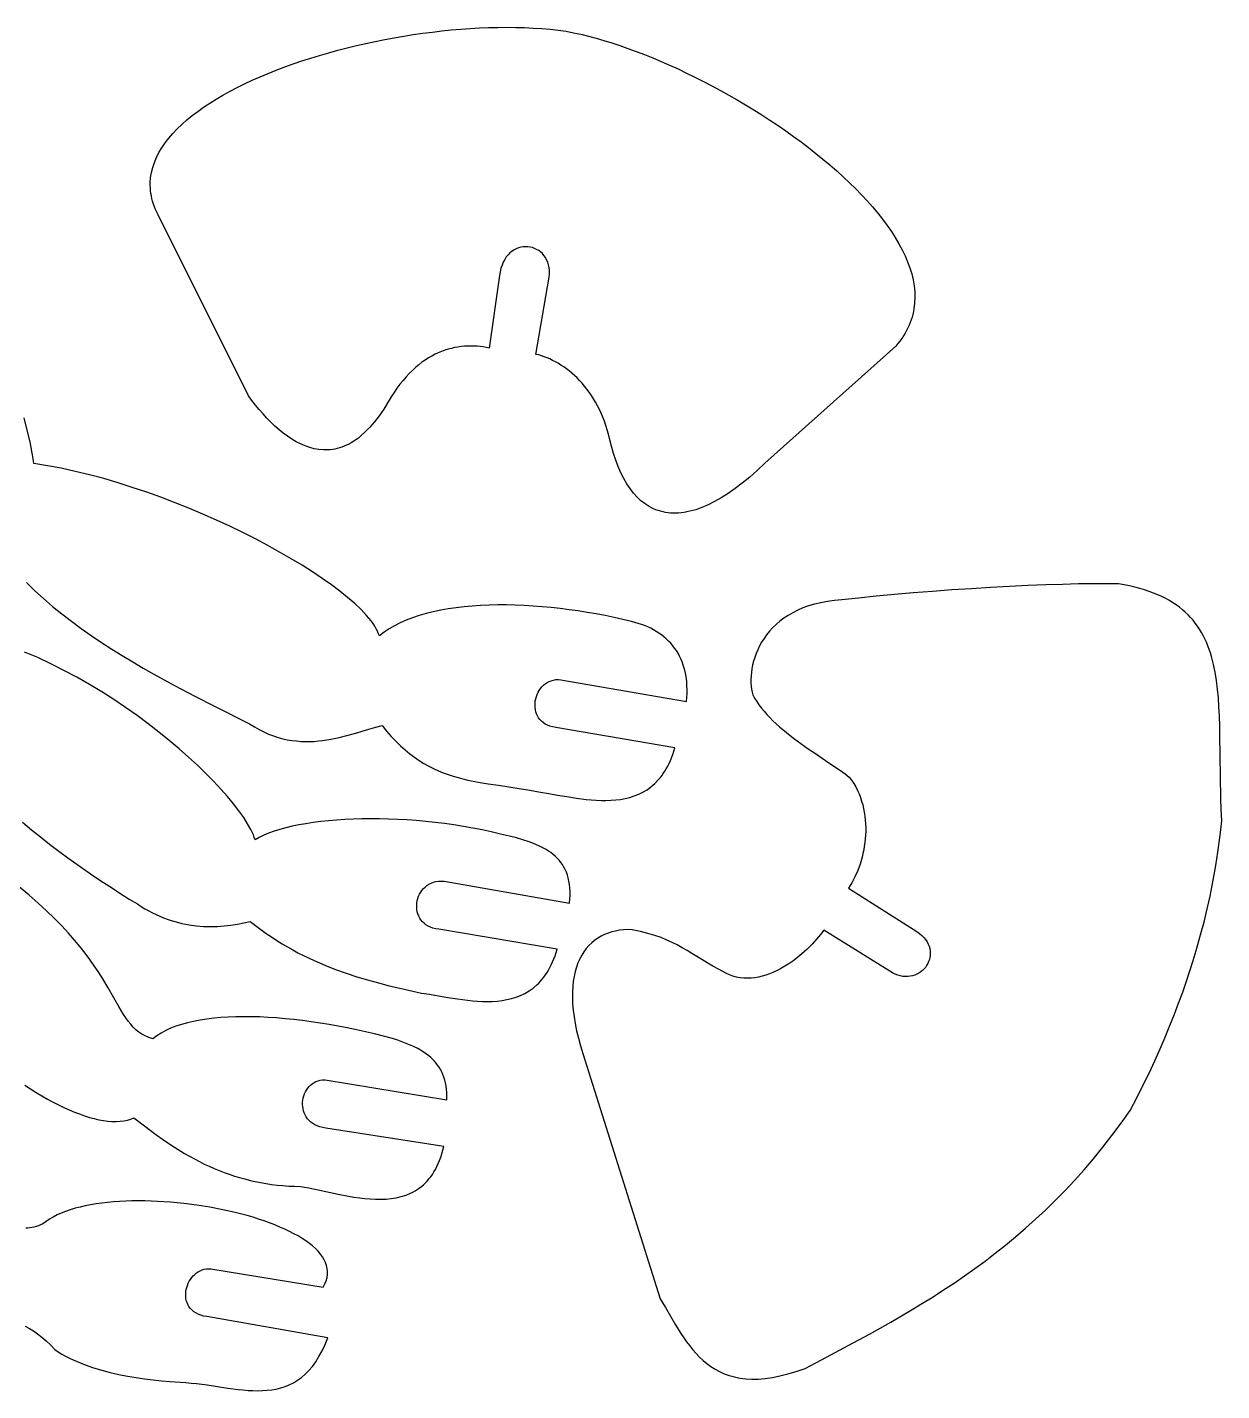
# Model space of a CAD drawing. Extents: x 0 to 1021, y 0 to 380.
# Drawn here: x 865.1 to 1021.4, y 1.8 to 180.3 of the extents above; entities that cross this region are included whole.
import ezdxf

# ---------------------------------------------------------------- set-up
doc = ezdxf.new("R2010")
doc.units = 0
doc.layers.add('Layer_1', color=1, linetype='CONTINUOUS')

msp = doc.modelspace()

# ---------------------------------------------------------------- linework, layer by layer
at = {"layer": 'Layer_1'}
for points in [[(926.9, 147.81), (925.53, 138.3), (924.75, 138.45), (923.94, 138.54), (923.53, 138.56), (923.12, 138.57), (922.7, 138.56), (922.29, 138.54), (921.86, 138.5), (921.44, 138.44), (921.01, 138.37), (920.59, 138.27), (920.16, 138.16), (919.73, 138.02), (919.3, 137.87), (918.87, 137.69), (918.44, 137.49), (918.01, 137.26), (917.58, 137.01), (917.16, 136.74), (916.73, 136.44), (916.31, 136.12), (915.89, 135.76), (915.48, 135.39), (915.06, 134.98), (914.66, 134.54), (914.25, 134.08), (913.85, 133.58), (913.46, 133.05), (913.07, 132.5), (912.69, 131.91), (912.31, 131.28), (911.72, 130.32), (911.12, 129.44), (910.52, 128.65), (909.92, 127.94), (909.31, 127.32), (908.7, 126.77), (908.4, 126.53), (908.09, 126.31), (907.79, 126.1), (907.48, 125.91), (907.17, 125.74), (906.87, 125.59), (906.56, 125.46), (906.26, 125.34), (905.95, 125.24), (905.65, 125.15), (905.34, 125.08), (905.04, 125.03), (904.73, 124.99), (904.43, 124.97), (903.82, 124.97), (903.22, 125.02), (902.62, 125.13), (902.03, 125.29), (901.44, 125.5), (900.85, 125.75), (900.27, 126.05), (899.7, 126.38), (899.14, 126.76), (898.58, 127.17), (898.03, 127.62), (897.49, 128.09), (896.96, 128.6), (896.44, 129.12), (895.93, 129.68), (895.43, 130.25), (894.94, 130.84), (894.47, 131.44), (894, 132.06), (882.18, 155.74), (881.85, 156.45), (881.71, 156.81), (881.58, 157.16), (881.47, 157.52), (881.38, 157.87), (881.31, 158.22), (881.25, 158.56), (881.2, 158.91), (881.17, 159.26), (881.16, 159.6), (881.16, 159.94), (881.21, 160.62), (881.31, 161.29), (881.48, 161.96), (881.7, 162.62), (881.97, 163.27), (882.3, 163.91), (882.68, 164.54), (883.11, 165.17), (883.58, 165.79), (884.1, 166.4), (884.67, 167), (885.29, 167.59), (885.94, 168.17), (886.64, 168.74), (887.37, 169.3), (888.15, 169.84), (888.96, 170.38), (889.8, 170.91), (890.68, 171.43), (891.6, 171.93), (892.54, 172.42), (893.51, 172.9), (894.51, 173.37), (895.54, 173.83), (896.59, 174.27), (897.66, 174.7), (898.76, 175.11), (899.87, 175.52), (901.01, 175.9), (902.16, 176.28), (903.33, 176.63), (904.52, 176.98), (905.71, 177.31), (906.92, 177.62), (908.14, 177.92), (909.37, 178.2), (910.6, 178.46), (911.85, 178.71), (913.09, 178.94), (914.34, 179.16), (915.59, 179.35), (916.84, 179.53), (918.09, 179.69), (919.33, 179.84), (920.57, 179.96), (921.81, 180.07), (923.03, 180.16), (924.25, 180.22), (925.46, 180.27), (926.66, 180.3), (927.84, 180.31), (929.01, 180.3), (930.16, 180.26), (931.29, 180.21), (932.41, 180.14), (933.5, 180.04), (934.57, 179.92), (935.62, 179.78), (936.57, 179.6), (937.53, 179.39), (938.52, 179.15), (939.52, 178.88), (940.54, 178.59), (941.58, 178.26), (942.63, 177.92), (943.69, 177.55), (944.76, 177.15), (945.85, 176.74), (946.94, 176.3), (948.04, 175.83), (949.14, 175.35), (950.25, 174.85), (951.36, 174.32), (952.47, 173.78), (953.58, 173.22), (954.69, 172.64), (955.8, 172.04), (956.9, 171.43), (958, 170.8), (959.09, 170.16), (960.17, 169.5), (961.24, 168.83), (962.29, 168.14), (963.34, 167.45), (964.36, 166.74), (965.38, 166.02), (966.37, 165.29), (967.35, 164.55), (968.3, 163.8), (969.23, 163.04), (970.14, 162.28), (971.03, 161.51), (971.89, 160.73), (972.72, 159.95), (973.52, 159.16), (974.29, 158.37), (975.02, 157.57), (975.73, 156.78), (976.4, 155.97), (977.03, 155.17), (977.62, 154.37), (978.18, 153.57), (978.69, 152.77), (979.16, 151.97), (979.59, 151.17), (979.97, 150.37), (980.31, 149.58), (980.6, 148.79), (980.84, 148.01), (981.02, 147.23), (981.16, 146.46), (981.24, 145.69), (981.26, 144.94), (981.23, 144.19), (981.14, 143.45), (981.08, 143.08), (980.99, 142.72), (980.9, 142.35), (980.78, 142), (980.65, 141.64), (980.51, 141.29), (980.35, 140.94), (980.17, 140.59), (979.98, 140.24), (979.77, 139.9), (979.54, 139.56), (979.3, 139.23), (979.04, 138.9), (978.76, 138.57), (961.63, 123.22), (960.62, 122.27), (959.63, 121.41), (958.66, 120.62), (957.72, 119.9), (956.8, 119.26), (955.91, 118.7), (955.04, 118.2), (954.19, 117.78), (953.37, 117.43), (952.57, 117.14), (951.8, 116.93), (951.42, 116.85), (951.05, 116.78), (950.68, 116.73), (950.32, 116.7), (949.97, 116.69), (949.62, 116.69), (949.28, 116.7), (948.94, 116.73), (948.61, 116.78), (948.29, 116.85), (947.97, 116.93), (947.66, 117.02), (947.36, 117.13), (947.06, 117.26), (946.77, 117.4), (946.48, 117.55), (946.2, 117.72), (945.93, 117.91), (945.66, 118.11), (945.4, 118.32), (944.9, 118.8), (944.43, 119.32), (943.98, 119.91), (943.55, 120.55), (943.15, 121.24), (942.78, 121.98), (942.43, 122.78), (942.11, 123.63), (941.81, 124.52), (941.54, 125.47), (941.3, 126.46), (941.15, 127.05), (940.99, 127.62), (940.82, 128.18), (940.63, 128.72), (940.42, 129.25), (940.2, 129.77), (939.97, 130.26), (939.72, 130.75), (939.46, 131.21), (939.19, 131.67), (938.91, 132.1), (938.62, 132.52), (938.32, 132.93), (938.01, 133.32), (937.69, 133.69), (937.36, 134.05), (937.03, 134.39), (936.69, 134.71), (936.35, 135.02), (936, 135.31), (935.64, 135.58), (935.29, 135.84), (934.92, 136.08), (934.56, 136.31), (934.2, 136.51), (933.83, 136.7), (933.47, 136.88), (933.1, 137.03), (932.74, 137.17), (932.37, 137.29), (932.01, 137.4), (931.65, 137.48), (933.39, 147.6), (933.42, 148.04), (933.42, 148.46), (933.37, 148.85), (933.3, 149.22), (933.19, 149.56), (933.05, 149.88), (932.89, 150.17), (932.7, 150.44), (932.49, 150.68), (932.25, 150.89), (932.01, 151.07), (931.74, 151.23), (931.46, 151.36), (931.18, 151.46), (930.88, 151.52), (930.58, 151.56), (930.27, 151.57), (929.97, 151.55), (929.66, 151.5), (929.36, 151.42), (929.07, 151.3), (928.78, 151.15), (928.51, 150.97), (928.24, 150.76), (928, 150.51), (927.77, 150.23), (927.56, 149.92), (927.37, 149.56), (927.21, 149.18), (927.07, 148.76), (926.97, 148.3), (926.9, 147.81)], [(978.31, 56.51), (969.32, 62.09), (968.9, 61.51), (968.4, 60.9), (967.82, 60.26), (967.17, 59.61), (966.46, 58.97), (965.69, 58.35), (965.29, 58.05), (964.88, 57.76), (964.45, 57.49), (964.02, 57.23), (963.58, 56.98), (963.13, 56.75), (962.67, 56.55), (962.21, 56.36), (961.74, 56.2), (961.27, 56.06), (960.79, 55.95), (960.31, 55.86), (959.83, 55.81), (959.35, 55.79), (958.87, 55.81), (958.39, 55.86), (957.91, 55.95), (957.44, 56.07), (956.97, 56.24), (956.5, 56.46), (955.62, 56.92), (954.81, 57.37), (954.06, 57.81), (953.36, 58.23), (952.06, 59.04), (951.43, 59.43), (950.8, 59.79), (950.16, 60.15), (949.5, 60.48), (948.79, 60.8), (948.03, 61.11), (947.21, 61.4), (946.31, 61.67), (945.33, 61.92), (944.24, 62.15), (943.68, 62.16), (943.13, 62.13), (942.6, 62.07), (942.08, 61.98), (941.57, 61.86), (941.09, 61.7), (940.62, 61.51), (940.17, 61.29), (939.74, 61.04), (939.33, 60.75), (938.95, 60.43), (938.58, 60.07), (938.24, 59.69), (937.93, 59.27), (937.64, 58.81), (937.38, 58.33), (937.15, 57.81), (936.95, 57.25), (936.78, 56.67), (936.64, 56.04), (936.53, 55.39), (936.46, 54.7), (936.42, 53.98), (936.42, 53.22), (936.45, 52.43), (936.53, 51.6), (936.64, 50.74), (936.79, 49.85), (936.98, 48.92), (937.21, 47.95), (937.49, 46.95), (937.81, 45.92), (947.92, 13.81), (948.59, 12.7), (949.25, 11.55), (949.93, 10.41), (950.64, 9.28), (951, 8.72), (951.38, 8.18), (951.78, 7.65), (952.19, 7.14), (952.62, 6.65), (953.07, 6.19), (953.54, 5.75), (954.04, 5.33), (954.56, 4.95), (955.11, 4.6), (955.69, 4.29), (956.31, 4.01), (956.96, 3.78), (957.64, 3.59), (958.36, 3.45), (959.12, 3.35), (959.93, 3.31), (960.77, 3.32), (961.66, 3.4), (962.6, 3.53), (963.59, 3.72), (964.64, 3.98), (965.73, 4.31), (966.88, 4.71), (969.7, 6.19), (972.51, 7.69), (975.32, 9.21), (978.11, 10.77), (979.5, 11.58), (980.89, 12.4), (982.27, 13.24), (983.65, 14.1), (985.02, 14.98), (986.39, 15.88), (987.75, 16.82), (989.1, 17.78), (990.45, 18.76), (991.79, 19.79), (993.12, 20.84), (994.44, 21.93), (995.75, 23.06), (997.05, 24.23), (998.34, 25.43), (999.62, 26.69), (1000.89, 27.98), (1002.15, 29.33), (1003.4, 30.72), (1004.63, 32.16), (1005.85, 33.66), (1007.06, 35.21), (1008.25, 36.82), (1009.43, 38.48), (1010.3, 40.14), (1011.12, 41.77), (1011.91, 43.38), (1012.65, 44.97), (1013.35, 46.54), (1014.02, 48.08), (1014.65, 49.6), (1015.24, 51.09), (1015.79, 52.55), (1016.32, 53.99), (1016.8, 55.39), (1017.26, 56.77), (1017.69, 58.11), (1018.08, 59.42), (1018.45, 60.7), (1018.79, 61.94), (1019.11, 63.15), (1019.4, 64.33), (1019.9, 66.56), (1020.32, 68.64), (1020.66, 70.55), (1020.94, 72.3), (1021.15, 73.86), (1021.31, 75.24), (1021.43, 76.42), (1021.36, 77.9), (1021.31, 79.35), (1021.25, 82.19), (1021.23, 84.94), (1021.2, 87.58), (1021.17, 88.86), (1021.13, 90.11), (1021.07, 91.32), (1020.99, 92.51), (1020.88, 93.66), (1020.74, 94.77), (1020.57, 95.85), (1020.35, 96.89), (1020.09, 97.9), (1019.94, 98.38), (1019.78, 98.86), (1019.61, 99.32), (1019.42, 99.78), (1019.22, 100.23), (1019, 100.66), (1018.77, 101.08), (1018.52, 101.49), (1018.26, 101.89), (1017.97, 102.28), (1017.67, 102.66), (1017.36, 103.03), (1017.02, 103.38), (1016.66, 103.72), (1016.29, 104.05), (1015.89, 104.37), (1015.47, 104.67), (1015.04, 104.97), (1014.58, 105.25), (1014.09, 105.51), (1013.59, 105.77), (1013.06, 106.01), (1012.5, 106.23), (1011.93, 106.45), (1011.32, 106.64), (1010.69, 106.83), (1010.04, 107), (1009.36, 107.16), (1008.65, 107.3), (1007.91, 107.43), (1006.36, 107.45), (1004.61, 107.45), (1002.68, 107.42), (1000.6, 107.37), (998.39, 107.29), (996.06, 107.2), (993.65, 107.08), (991.17, 106.95), (988.65, 106.8), (986.11, 106.63), (983.57, 106.44), (981.05, 106.24), (978.59, 106.03), (976.19, 105.81), (973.89, 105.57), (971.7, 105.33), (970.73, 105.25), (969.82, 105.13), (968.95, 104.97), (968.12, 104.78), (967.35, 104.54), (966.61, 104.28), (965.92, 103.98), (965.27, 103.66), (964.67, 103.3), (964.1, 102.93), (963.58, 102.53), (963.09, 102.11), (962.64, 101.67), (962.23, 101.22), (961.85, 100.76), (961.51, 100.28), (961.2, 99.79), (960.93, 99.3), (960.68, 98.8), (960.47, 98.3), (960.29, 97.8), (960.14, 97.3), (960.02, 96.81), (959.92, 96.32), (959.85, 95.84), (959.81, 95.37), (959.79, 94.92), (959.8, 94.47), (959.83, 94.05), (959.88, 93.65), (959.95, 93.26), (960.04, 92.9), (960.28, 92.46), (960.55, 92.03), (960.84, 91.59), (961.16, 91.17), (961.51, 90.75), (961.88, 90.33), (962.26, 89.92), (962.67, 89.51), (963.53, 88.72), (964.44, 87.96), (965.38, 87.22), (966.33, 86.51), (967.29, 85.84), (968.23, 85.2), (970.01, 84.02), (971.53, 82.99), (972.15, 82.54), (972.66, 82.14), (972.97, 81.72), (973.25, 81.28), (973.51, 80.84), (973.74, 80.39), (973.95, 79.93), (974.13, 79.46), (974.29, 78.98), (974.43, 78.5), (974.54, 78.01), (974.64, 77.52), (974.71, 77.02), (974.77, 76.53), (974.8, 76.03), (974.82, 75.53), (974.82, 75.03), (974.8, 74.54), (974.76, 74.04), (974.71, 73.55), (974.64, 73.07), (974.56, 72.59), (974.46, 72.12), (974.34, 71.65), (974.08, 70.74), (973.77, 69.88), (973.41, 69.06), (973.01, 68.3), (972.8, 67.94), (972.58, 67.6), (981.53, 61.91), (981.87, 61.66), (982.18, 61.4), (982.44, 61.13), (982.67, 60.85), (982.85, 60.56), (983.01, 60.27), (983.12, 59.98), (983.2, 59.68), (983.26, 59.39), (983.27, 59.09), (983.26, 58.8), (983.22, 58.52), (983.16, 58.24), (983.06, 57.97), (982.95, 57.71), (982.8, 57.46), (982.64, 57.22), (982.45, 57), (982.25, 56.8), (982.02, 56.62), (981.78, 56.46), (981.52, 56.32), (981.25, 56.2), (980.96, 56.11), (980.66, 56.05), (980.35, 56.01), (980.03, 56.01), (979.7, 56.04), (979.36, 56.1), (979.02, 56.2), (978.67, 56.33), (978.31, 56.51)]]:
    msp.add_lwpolyline(points, close=True, dxfattribs=at)
for points in [[(864.96, 107.59), (866.04, 106.53), (867.17, 105.5), (868.35, 104.49), (869.57, 103.5), (870.83, 102.54), (872.12, 101.59), (873.43, 100.67), (874.77, 99.77), (876.13, 98.9), (877.49, 98.04), (878.87, 97.21), (880.25, 96.4), (881.62, 95.62), (882.99, 94.86), (884.35, 94.12), (887, 92.72), (889.55, 91.42), (894.17, 89.1), (894.8, 88.7), (895.43, 88.35), (896.05, 88.04), (896.66, 87.76), (897.28, 87.53), (897.89, 87.33), (898.5, 87.16), (899.1, 87.03), (899.7, 86.93), (900.29, 86.86), (900.88, 86.81), (901.46, 86.79), (902.03, 86.79), (902.6, 86.81), (903.17, 86.86), (903.72, 86.92), (904.27, 87), (904.82, 87.09), (905.88, 87.31), (906.91, 87.56), (907.91, 87.84), (909.79, 88.4), (910.67, 88.66), (911.5, 88.88), (912.1, 88.14), (912.7, 87.45), (913.3, 86.82), (913.91, 86.23), (914.52, 85.69), (915.13, 85.19), (915.75, 84.73), (916.37, 84.31), (916.99, 83.93), (917.62, 83.58), (918.25, 83.26), (918.88, 82.97), (919.52, 82.71), (920.16, 82.48), (920.8, 82.26), (921.45, 82.07), (922.1, 81.9), (922.75, 81.75), (924.07, 81.48), (925.4, 81.26), (926.74, 81.06), (929.47, 80.65), (930.85, 80.42), (932.25, 80.14), (933.33, 79.98), (934.48, 79.78), (935.69, 79.58), (936.95, 79.38), (938.23, 79.21), (938.88, 79.15), (939.53, 79.1), (940.17, 79.08), (940.82, 79.07), (941.46, 79.09), (942.09, 79.14), (942.72, 79.21), (943.34, 79.33), (943.94, 79.47), (944.53, 79.66), (945.1, 79.89), (945.66, 80.16), (946.2, 80.48), (946.71, 80.85), (947.21, 81.28), (947.67, 81.76), (947.9, 82.02), (948.11, 82.3), (948.32, 82.59), (948.52, 82.9), (948.72, 83.23), (948.9, 83.57), (949.08, 83.93), (949.25, 84.3), (949.56, 85.11), (949.84, 85.98), (934.24, 88.64), (933.85, 88.71), (933.49, 88.81), (933.17, 88.93), (932.88, 89.08), (932.61, 89.26), (932.38, 89.45), (932.18, 89.67), (932, 89.9), (931.86, 90.15), (931.74, 90.41), (931.65, 90.68), (931.58, 90.96), (931.54, 91.25), (931.53, 91.54), (931.54, 91.83), (931.57, 92.12), (931.63, 92.4), (931.71, 92.69), (931.81, 92.96), (931.94, 93.23), (932.08, 93.48), (932.25, 93.72), (932.44, 93.95), (932.64, 94.16), (932.87, 94.34), (933.11, 94.5), (933.38, 94.64), (933.65, 94.75), (933.95, 94.84), (934.26, 94.89), (934.59, 94.9), (934.93, 94.88), (951.36, 92.02), (951.41, 92.56), (951.43, 93.08), (951.44, 93.6), (951.42, 94.1), (951.39, 94.58), (951.34, 95.05), (951.26, 95.51), (951.17, 95.96), (951.06, 96.39), (950.93, 96.8), (950.79, 97.21), (950.62, 97.6), (950.44, 97.98), (950.25, 98.34), (950.03, 98.69), (949.8, 99.02), (949.55, 99.34), (949.29, 99.65), (949.01, 99.95), (948.72, 100.23), (948.41, 100.49), (948.09, 100.74), (947.76, 100.98), (947.41, 101.21), (947.04, 101.42), (946.67, 101.61), (946.28, 101.8), (945.87, 101.97), (945.46, 102.12), (945.03, 102.26), (944.59, 102.39), (944.14, 102.5), (943.01, 102.77), (941.87, 103.03), (940.71, 103.27), (939.54, 103.49), (938.37, 103.7), (937.19, 103.88), (936, 104.05), (934.82, 104.2), (933.63, 104.33), (932.45, 104.44), (931.27, 104.53), (930.1, 104.6), (928.93, 104.65), (927.78, 104.67), (926.64, 104.67), (925.51, 104.65), (924.4, 104.6), (923.31, 104.53), (922.24, 104.43), (921.19, 104.31), (920.17, 104.16), (919.18, 103.98), (918.21, 103.78), (917.27, 103.55), (916.37, 103.29), (915.5, 103), (914.67, 102.68), (913.88, 102.33), (913.13, 101.94), (912.43, 101.53), (911.76, 101.09), (911.15, 100.61), (911.05, 100.91), (910.92, 101.23), (910.75, 101.55), (910.56, 101.89), (910.33, 102.23), (910.07, 102.58), (909.78, 102.94), (909.47, 103.31), (909.12, 103.68), (908.75, 104.07), (907.93, 104.85), (907, 105.65), (905.98, 106.47), (904.87, 107.3), (903.67, 108.15), (902.38, 109.01), (901.03, 109.87), (899.6, 110.73), (898.1, 111.6), (896.54, 112.46), (894.93, 113.31), (893.27, 114.15), (891.57, 114.97), (889.82, 115.78), (888.04, 116.57), (886.23, 117.33), (884.4, 118.06), (882.55, 118.77), (880.69, 119.44), (878.81, 120.07), (876.94, 120.66), (875.07, 121.21), (873.2, 121.71), (871.35, 122.16), (869.51, 122.56), (867.7, 122.9), (865.92, 123.18), (865.82, 123.85), (865.71, 124.55), (865.42, 126.01), (865.06, 127.55), (864.64, 129.15)], [(864.44, 76.21), (865.61, 75.24), (866.8, 74.29), (867.99, 73.36), (869.18, 72.45), (870.37, 71.57), (871.56, 70.72), (872.74, 69.89), (873.91, 69.08), (875.06, 68.31), (876.2, 67.57), (877.32, 66.85), (878.42, 66.17), (879.48, 65.52), (879.98, 65.2), (880.47, 64.9), (880.96, 64.63), (881.45, 64.37), (881.93, 64.13), (882.42, 63.91), (882.91, 63.71), (883.39, 63.53), (883.88, 63.36), (884.36, 63.22), (884.84, 63.08), (885.31, 62.97), (886.26, 62.79), (887.2, 62.66), (888.13, 62.59), (889.05, 62.57), (889.96, 62.59), (890.85, 62.65), (891.72, 62.75), (892.58, 62.88), (893.43, 63.05), (894.25, 63.23), (894.94, 62.69), (895.63, 62.17), (896.33, 61.67), (897.02, 61.2), (897.72, 60.75), (898.41, 60.31), (899.11, 59.9), (899.81, 59.51), (900.5, 59.13), (901.2, 58.77), (902.6, 58.1), (904, 57.5), (905.41, 56.95), (906.81, 56.45), (908.21, 55.99), (909.62, 55.57), (911.03, 55.18), (912.43, 54.82), (913.84, 54.49), (916.65, 53.85), (917.73, 53.69), (918.89, 53.49), (920.11, 53.28), (921.37, 53.08), (922.67, 52.91), (923.33, 52.84), (923.98, 52.79), (924.64, 52.76), (925.29, 52.75), (925.94, 52.76), (926.59, 52.81), (927.22, 52.88), (927.85, 52.99), (928.46, 53.13), (929.06, 53.32), (929.64, 53.54), (930.2, 53.81), (930.75, 54.13), (931.27, 54.5), (931.77, 54.92), (932.01, 55.15), (932.24, 55.4), (932.47, 55.66), (932.69, 55.94), (932.9, 56.23), (933.1, 56.54), (933.3, 56.86), (933.49, 57.2), (933.66, 57.56), (933.83, 57.93), (934, 58.33), (934.15, 58.74), (934.42, 59.61), (918.93, 62.22), (918.53, 62.27), (918.17, 62.36), (917.83, 62.48), (917.53, 62.63), (917.25, 62.8), (917.01, 62.99), (916.79, 63.2), (916.6, 63.43), (916.44, 63.68), (916.31, 63.94), (916.2, 64.21), (916.12, 64.49), (916.07, 64.78), (916.04, 65.07), (916.04, 65.37), (916.07, 65.66), (916.12, 65.95), (916.19, 66.24), (916.29, 66.52), (916.42, 66.79), (916.56, 67.05), (916.73, 67.3), (916.93, 67.53), (917.14, 67.74), (917.38, 67.93), (917.64, 68.1), (917.92, 68.24), (918.22, 68.36), (918.54, 68.45), (918.88, 68.5), (919.24, 68.52), (919.63, 68.51), (936.06, 65.64), (936.1, 66.18), (936.12, 66.69), (936.12, 67.18), (936.09, 67.64), (936.04, 68.09), (935.97, 68.51), (935.88, 68.92), (935.77, 69.31), (935.63, 69.67), (935.48, 70.02), (935.31, 70.35), (935.11, 70.67), (934.9, 70.97), (934.68, 71.25), (934.43, 71.52), (934.17, 71.77), (933.89, 72.01), (933.6, 72.24), (933.29, 72.45), (932.97, 72.65), (932.64, 72.84), (932.29, 73.02), (931.55, 73.36), (930.77, 73.65), (929.95, 73.92), (929.09, 74.16), (928.19, 74.38), (927, 74.68), (925.8, 74.96), (924.59, 75.22), (923.37, 75.46), (922.15, 75.67), (920.92, 75.87), (919.68, 76.04), (918.45, 76.19), (917.22, 76.32), (915.99, 76.43), (914.78, 76.52), (913.57, 76.59), (912.37, 76.63), (911.18, 76.66), (910.02, 76.67), (908.87, 76.66), (907.74, 76.63), (906.64, 76.57), (905.56, 76.5), (904.5, 76.41), (903.48, 76.31), (902.49, 76.18), (901.54, 76.03), (900.62, 75.87), (899.74, 75.69), (898.9, 75.49), (898.11, 75.27), (897.36, 75.04), (896.66, 74.78), (896.02, 74.51), (895.42, 74.23), (894.88, 73.92), (894.78, 74.23), (894.66, 74.56), (894.51, 74.9), (894.34, 75.26), (893.91, 76.02), (893.39, 76.84), (892.77, 77.71), (892.07, 78.62), (891.28, 79.57), (890.4, 80.56), (889.45, 81.58), (888.42, 82.62), (887.33, 83.69), (886.16, 84.76), (884.93, 85.85), (883.63, 86.94), (882.28, 88.03), (880.88, 89.12), (879.43, 90.19), (877.93, 91.25), (876.39, 92.28), (874.8, 93.29), (873.19, 94.27), (871.54, 95.21), (869.86, 96.11), (868.16, 96.97), (866.44, 97.77), (865.57, 98.15), (864.7, 98.51)], [(864.75, 41.79), (865.5, 41.3), (866.24, 40.84), (866.98, 40.4), (867.72, 39.98), (868.44, 39.59), (869.15, 39.22), (869.86, 38.88), (870.55, 38.56), (871.23, 38.27), (871.9, 38.02), (872.56, 37.78), (873.2, 37.58), (873.83, 37.41), (874.43, 37.27), (875.03, 37.17), (875.6, 37.09), (876.15, 37.05), (876.69, 37.04), (877.2, 37.06), (877.69, 37.13), (878.16, 37.22), (878.6, 37.36), (879.02, 37.53), (880.39, 36.46), (881.73, 35.45), (883.05, 34.52), (884.35, 33.66), (885.65, 32.86), (886.94, 32.13), (887.59, 31.8), (888.23, 31.47), (888.88, 31.17), (889.53, 30.88), (890.19, 30.61), (890.85, 30.36), (891.51, 30.12), (892.18, 29.9), (892.85, 29.69), (893.53, 29.51), (894.22, 29.33), (894.91, 29.18), (895.61, 29.04), (896.33, 28.92), (897.05, 28.81), (897.78, 28.72), (898.53, 28.65), (899.28, 28.59), (900.05, 28.55), (900.83, 28.52), (901.37, 28.44), (901.93, 28.34), (903.12, 28.1), (905.75, 27.53), (907.13, 27.26), (907.83, 27.14), (908.54, 27.04), (909.24, 26.96), (909.95, 26.9), (910.65, 26.86), (911.35, 26.86), (912.03, 26.88), (912.71, 26.95), (913.37, 27.06), (914.01, 27.21), (914.64, 27.4), (915.25, 27.65), (915.54, 27.8), (915.83, 27.96), (916.11, 28.13), (916.38, 28.32), (916.65, 28.53), (916.91, 28.75), (917.16, 28.98), (917.41, 29.24), (917.64, 29.51), (917.87, 29.8), (918.09, 30.1), (918.3, 30.43), (918.5, 30.77), (918.69, 31.14), (918.87, 31.52), (919.04, 31.93), (919.19, 32.35), (919.34, 32.8), (919.48, 33.27), (919.6, 33.76), (904.14, 36.18), (903.74, 36.25), (903.37, 36.34), (903.03, 36.47), (902.72, 36.61), (902.44, 36.78), (902.19, 36.97), (901.96, 37.18), (901.76, 37.4), (901.59, 37.64), (901.44, 37.9), (901.33, 38.16), (901.23, 38.43), (901.16, 38.71), (901.12, 38.99), (901.1, 39.27), (901.11, 39.56), (901.13, 39.84), (901.19, 40.12), (901.26, 40.39), (901.35, 40.66), (901.47, 40.92), (901.61, 41.16), (901.77, 41.39), (901.95, 41.6), (902.15, 41.8), (902.36, 41.98), (902.6, 42.13), (902.85, 42.26), (903.13, 42.37), (903.42, 42.45), (903.72, 42.49), (904.05, 42.51), (919.98, 39.88), (919.99, 40.36), (919.98, 40.82), (919.94, 41.26), (919.89, 41.68), (919.81, 42.09), (919.72, 42.47), (919.61, 42.83), (919.47, 43.18), (919.33, 43.52), (919.16, 43.83), (918.98, 44.13), (918.78, 44.42), (918.58, 44.69), (918.35, 44.95), (918.12, 45.19), (917.87, 45.43), (917.61, 45.65), (917.34, 45.85), (916.77, 46.24), (916.17, 46.59), (915.54, 46.9), (914.89, 47.18), (914.23, 47.44), (913.56, 47.68), (912.88, 47.9), (911.7, 48.21), (910.51, 48.5), (909.33, 48.78), (908.14, 49.04), (906.95, 49.28), (905.76, 49.51), (904.58, 49.72), (903.41, 49.91), (902.24, 50.09), (901.09, 50.24), (899.94, 50.38), (898.81, 50.5), (897.69, 50.59), (896.59, 50.67), (895.5, 50.72), (894.44, 50.75), (893.4, 50.76), (892.38, 50.75), (891.38, 50.71), (890.41, 50.65), (889.47, 50.56), (888.56, 50.45), (887.68, 50.32), (886.84, 50.15), (886.03, 49.97), (885.26, 49.75), (884.52, 49.51), (883.83, 49.24), (883.18, 48.94), (882.57, 48.61), (882, 48.25), (881.49, 47.87), (880.97, 48.04), (880.5, 48.24), (880.06, 48.48), (879.66, 48.75), (879.28, 49.05), (878.93, 49.39), (878.6, 49.76), (878.28, 50.16), (877.97, 50.6), (877.66, 51.06), (877.05, 52.09), (876.39, 53.24), (875.66, 54.52), (874.82, 55.92), (874.34, 56.66), (873.82, 57.43), (873.26, 58.23), (872.64, 59.06), (871.97, 59.91), (871.24, 60.8), (870.44, 61.71), (869.57, 62.65), (868.62, 63.62), (867.59, 64.61), (866.48, 65.63), (865.29, 66.68), (863.99, 67.75)], [(864.8, 10.23), (865.33, 9.95), (865.87, 9.63), (866.41, 9.25), (866.97, 8.82), (867.52, 8.33), (868.09, 7.78), (868.66, 7.17), (869.12, 6.87), (869.6, 6.59), (870.08, 6.32), (870.58, 6.07), (871.08, 5.83), (871.59, 5.6), (872.64, 5.18), (873.71, 4.8), (874.8, 4.47), (875.92, 4.18), (877.04, 3.93), (878.17, 3.71), (879.3, 3.52), (880.42, 3.36), (881.54, 3.22), (882.65, 3.1), (883.73, 3.01), (885.83, 2.86), (886.53, 2.79), (887.22, 2.72), (888.6, 2.54), (891.33, 2.13), (892.66, 1.96), (893.31, 1.89), (893.96, 1.83), (894.6, 1.8), (895.23, 1.79), (895.86, 1.8), (896.47, 1.84), (897.07, 1.91), (897.66, 2.01), (898.24, 2.16), (898.81, 2.34), (899.36, 2.56), (899.9, 2.83), (900.43, 3.15), (900.94, 3.52), (901.44, 3.95), (901.92, 4.44), (902.38, 4.98), (902.82, 5.59), (903.25, 6.27), (903.66, 7.02), (904.05, 7.84), (904.42, 8.73), (888.55, 11.49), (888.13, 11.57), (887.76, 11.68), (887.42, 11.82), (887.11, 11.98), (886.84, 12.16), (886.6, 12.36), (886.4, 12.58), (886.22, 12.82), (886.08, 13.07), (885.97, 13.33), (885.88, 13.6), (885.83, 13.88), (885.8, 14.16), (885.8, 14.45), (885.82, 14.74), (885.86, 15.02), (885.93, 15.31), (886.03, 15.58), (886.14, 15.85), (886.27, 16.12), (886.42, 16.37), (886.59, 16.6), (886.78, 16.82), (886.99, 17.02), (887.21, 17.21), (887.44, 17.37), (887.69, 17.5), (887.95, 17.61), (888.23, 17.69), (888.51, 17.74), (888.81, 17.76), (889.11, 17.74), (903.79, 15.35), (904.01, 15.77), (904.18, 16.18), (904.3, 16.59), (904.37, 17), (904.38, 17.4), (904.34, 17.79), (904.25, 18.18), (904.12, 18.56), (903.94, 18.94), (903.72, 19.31), (903.45, 19.68), (903.15, 20.04), (902.8, 20.39), (902.42, 20.74), (901.99, 21.08), (901.54, 21.41), (901.05, 21.73), (900.52, 22.05), (899.97, 22.35), (899.39, 22.65), (898.78, 22.94), (898.14, 23.22), (897.48, 23.5), (896.79, 23.76), (896.08, 24.01), (895.35, 24.25), (894.61, 24.49), (893.84, 24.71), (892.27, 25.12), (890.64, 25.49), (888.97, 25.81), (887.27, 26.08), (885.55, 26.3), (883.83, 26.47), (882.12, 26.58), (880.43, 26.64), (879.59, 26.64), (878.76, 26.63), (877.95, 26.61), (877.14, 26.57), (876.35, 26.52), (875.57, 26.44), (874.81, 26.36), (874.07, 26.25), (873.35, 26.13), (872.65, 25.99), (871.97, 25.84), (871.32, 25.67), (870.69, 25.48), (870.08, 25.27), (869.51, 25.04), (868.96, 24.8), (868.45, 24.53), (867.97, 24.25), (867.52, 23.95), (867.11, 23.63), (866.81, 23.49), (866.51, 23.38), (866.22, 23.29), (865.93, 23.21), (865.66, 23.15), (865.39, 23.11), (865.12, 23.08), (864.87, 23.08)]]:
    msp.add_lwpolyline(points, dxfattribs=at)

doc.saveas('drawing.dxf')
